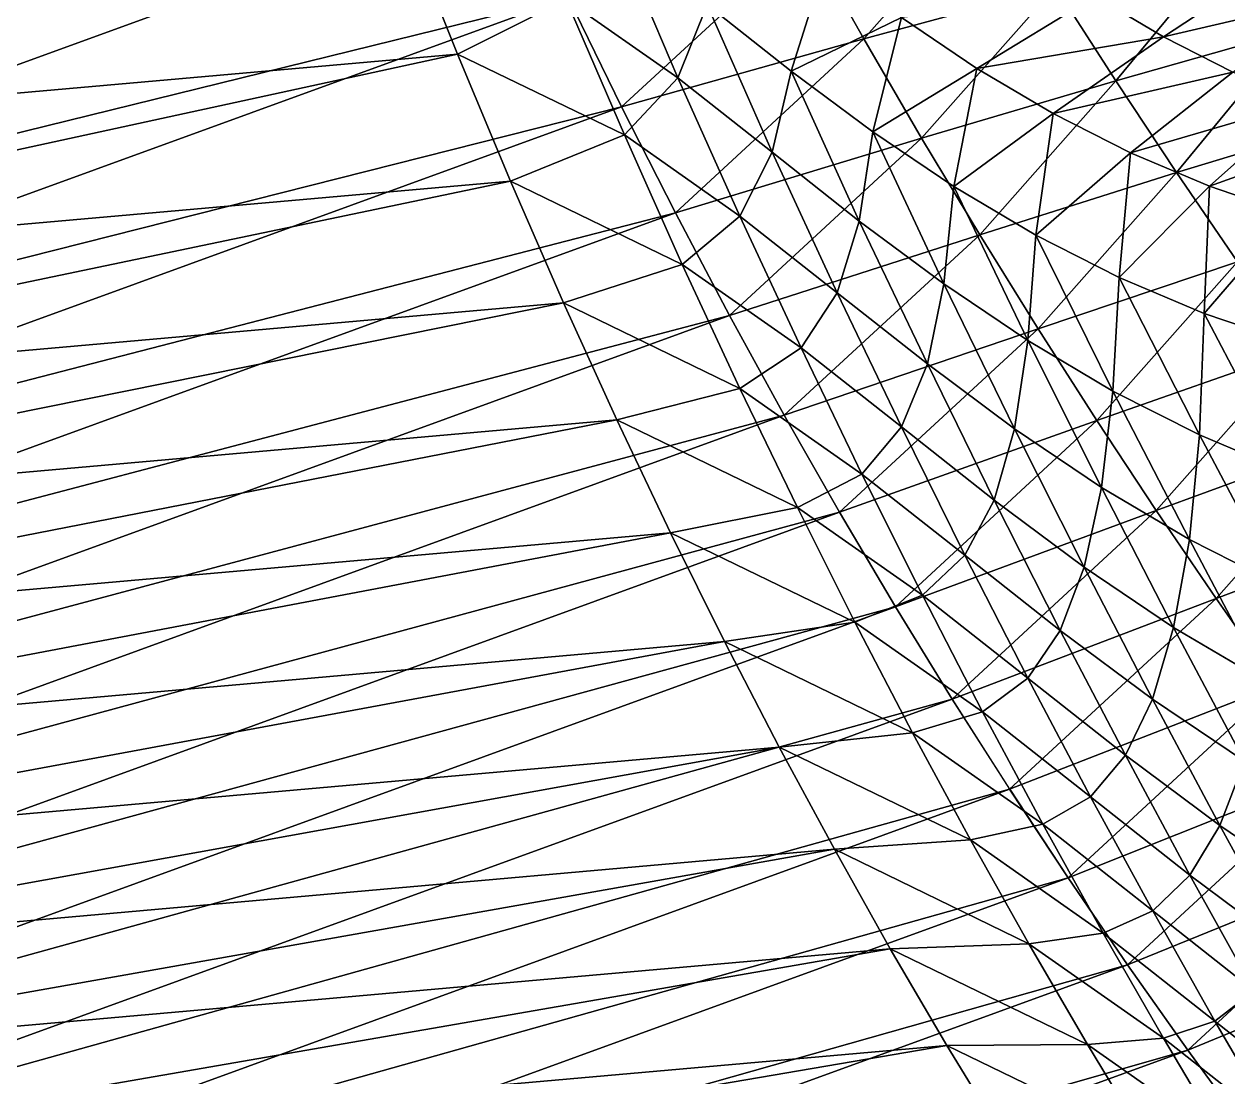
# Model space of a CAD drawing. Extents: x -232 to 179, y -162 to 161.
# Drawn here: x -200.4 to -141.7, y 19.5 to 70.8 of the extents above; entities that cross this region are included whole.
import ezdxf

# ---------------------------------------------------------------- set-up
doc = ezdxf.new("R2010")
doc.units = 0
doc.header["$MEASUREMENT"] = 0

msp = doc.modelspace()

# ---------------------------------------------------------------- linework, layer by layer
for points in [[(-231.13582, 71.49948, -815.3974), (-179.06941, 83.47594000000001, -821.37994), (-230.1854, 64.87366, -803.81683), (-230.18529, 64.87376, -803.8167)], [(-176.48105, 77.69939000000001, -810.8449), (-230.1854, 64.87366, -803.81683), (-179.06941, 83.47594000000001, -821.37994), (-179.0693, 83.476036, -821.3798)], [(-230.1854, 64.87366, -803.81683), (-176.48105, 77.69939000000001, -810.8449), (-229.11238, 58.54564, -792.7611), (-229.11227, 58.54574, -792.7610000000001)], [(-173.88763, 72.14839, -800.7415), (-229.11238, 58.54564, -792.7611), (-176.48105, 77.69939000000001, -810.8449), (-176.48094, 77.699486, -810.8448)], [(-162.29001, 75.10253, -791.2016), (-153.07164, 77.34845, -781.19745), (-159.47473, 70.11423, -781.8382), (-159.47462, 70.11433000000001, -781.8381)], [(-150.12482, 72.65093, -772.13586), (-159.47473, 70.11423, -781.8382), (-153.07164, 77.34845, -781.19745), (-153.07153, 77.34855, -781.1973)], [(-230.1854, 64.87368000000001, -803.8168), (-181.86508, 75.86104, -840.1869), (-231.13582, 71.499504, -815.3974), (-231.13571, 71.4996, -815.3973)], [(-181.86508, 75.86104, -840.1869), (-230.1854, 64.87368000000001, -803.8168), (-179.28217, 69.37971999999999, -829.4276), (-179.28206, 69.37982, -829.4275)], [(-179.28217, 69.37971999999999, -829.4276), (-173.9928, 72.04077, -846.7643400000001), (-181.86508, 75.86104, -840.1869), (-181.86497, 75.86114, -840.1867699999999)], [(-171.5387, 75.2587, -862.7886), (-173.9928, 72.04077, -846.7643400000001), (-168.54178, 68.21309000000001, -852.00366), (-168.54167, 68.21319, -852.00354)], [(-168.54178, 68.21309000000001, -852.00366), (-167.1063, 71.77034, -867.26666), (-171.5387, 75.2587, -862.7886), (-171.53859, 75.2588, -862.78845)], [(-173.88763, 72.14839, -800.7415), (-162.29001, 75.10253, -791.2016), (-171.28336, 66.7992, -791.0256), (-171.28325, 66.7993, -791.02545)], [(-159.47473, 70.11423, -781.8382), (-171.28336, 66.7992, -791.0256), (-162.29001, 75.10253, -791.2016), (-162.2899, 75.10263, -791.2015)], [(-150.12482, 72.65093, -772.13586), (-141.55608, 74.87573, -762.5366), (-147.17625, 68.07621999999999, -763.35956), (-147.17615, 68.07632, -763.3594400000001)], [(-138.51007, 70.520004, -754.00555), (-147.17625, 68.07621999999999, -763.35956), (-141.55608, 74.87573, -762.5366), (-141.55597, 74.87583000000001, -762.5365)], [(-161.32889, 73.90823, -876.704), (-167.1063, 71.77034, -867.26666), (-163.00958, 68.537094, -871.4109), (-163.00948, 68.53719, -871.41077)], [(-163.00958, 68.537094, -871.4109), (-157.63431, 71.15944, -880.3446), (-161.32889, 73.90823, -876.704), (-161.32878, 73.90833, -876.70386)], [(-139.60487, 73.675064, -884.17615), (-148.18742, 72.19405, -882.7451), (-144.85783, 70.22029, -885.7345), (-144.85773, 70.22039000000001, -885.7344)], [(-144.85783, 70.22029, -885.7345), (-136.59146, 72.14514, -886.7331), (-139.60487, 73.675064, -884.17615), (-139.60477, 73.67515999999999, -884.176)], [(-159.47473, 70.11423, -781.8382), (-150.12482, 72.65093, -772.13586), (-156.6534, 65.27494, -772.7891), (-156.65329, 65.27504, -772.789)], [(-147.17625, 68.07621999999999, -763.35956), (-156.6534, 65.27494, -772.7891), (-150.12482, 72.65093, -772.13586), (-150.12471, 72.65103, -772.13574)], [(-229.11238, 58.54564, -792.7611), (-173.88763, 72.14839, -800.7415), (-227.92046, 52.48461500000001, -782.17615), (-227.92035, 52.484715, -782.176)], [(-171.28336, 66.7992, -791.0256), (-227.92046, 52.48461500000001, -782.17615), (-173.88763, 72.14839, -800.7415), (-173.88753, 72.14849, -800.7414)], [(-173.9928, 72.04077, -846.7643400000001), (-179.28217, 69.37971999999999, -829.4276), (-171.14906, 65.432884, -836.2230000000001), (-171.14896, 65.43298, -836.2229)], [(-171.14906, 65.432884, -836.2230000000001), (-168.54178, 68.21309000000001, -852.00366), (-173.9928, 72.04077, -846.7643400000001), (-173.99269, 72.04087, -846.7642)], [(-167.1063, 71.77034, -867.26666), (-168.54178, 68.21309000000001, -852.00366), (-163.94254, 64.593414, -856.6503), (-163.94243, 64.59351, -856.6502)], [(-163.94254, 64.593414, -856.6503), (-163.00958, 68.537094, -871.4109), (-167.1063, 71.77034, -867.26666), (-167.10619, 71.77044000000001, -867.2665400000001)], [(-148.18742, 72.19405, -882.7451), (-157.63431, 71.15944, -880.3446), (-153.95627, 68.68025, -883.8199), (-153.95616, 68.68035, -883.81976)], [(-153.95627, 68.68025, -883.8199), (-144.85783, 70.22029, -885.7345), (-148.18742, 72.19405, -882.7451), (-148.18732, 72.19415, -882.745)], [(-136.59146, 72.14514, -886.7331), (-144.85783, 70.22029, -885.7345), (-141.4711, 68.50085, -888.60815), (-141.471, 68.500946, -888.6080300000001)], [(-157.63431, 71.15944, -880.3446), (-163.00958, 68.537094, -871.4109), (-159.03683, 65.58133000000001, -875.32556), (-159.03673, 65.58143000000001, -875.3254400000001)], [(-159.03683, 65.58133000000001, -875.32556), (-153.95627, 68.68025, -883.8199), (-157.63431, 71.15944, -880.3446), (-157.6342, 71.15954, -880.3445)], [(-147.17625, 68.07621999999999, -763.35956), (-138.51007, 70.520004, -754.00555), (-144.22054, 63.61126700000001, -754.8417400000001), (-144.22043, 63.611366, -754.8416)], [(-135.45914, 66.25357, -745.71014), (-144.22054, 63.61126700000001, -754.8417400000001), (-138.51007, 70.520004, -754.00555), (-138.50996, 70.5201, -754.0054299999999)], [(-171.28336, 66.7992, -791.0256), (-159.47473, 70.11423, -781.8382), (-168.66295, 61.631004, -781.6583), (-168.66284, 61.631104, -781.6582)], [(-156.6534, 65.27494, -772.7891), (-168.66295, 61.631004, -781.6583), (-159.47473, 70.11423, -781.8382), (-159.47462, 70.11433000000001, -781.8381)], [(-144.85783, 70.22029, -885.7345), (-153.95627, 68.68025, -883.8199), (-150.24225, 66.47861, -887.1543), (-150.24214, 66.47870999999999, -887.1542)], [(-150.24225, 66.47861, -887.1543), (-141.4711, 68.50085, -888.60815), (-144.85783, 70.22029, -885.7345), (-144.85773, 70.22039000000001, -885.7344)], [(-229.11238, 58.545662, -792.7611), (-179.28217, 69.37971999999999, -829.4276), (-230.1854, 64.87368000000001, -803.8168), (-230.18529, 64.87378000000001, -803.81665)], [(-179.28217, 69.37971999999999, -829.4276), (-229.11238, 58.545662, -792.7611), (-176.7001, 63.185287, -819.1311599999999), (-176.7, 63.185387, -819.13104)], [(-176.7001, 63.185287, -819.1311599999999), (-171.14906, 65.432884, -836.2230000000001), (-179.28217, 69.37971999999999, -829.4276), (-179.28206, 69.37982, -829.4275)], [(-168.54178, 68.21309000000001, -852.00366), (-171.14906, 65.432884, -836.2230000000001), (-165.51746, 61.478382, -841.6360000000001), (-165.51735, 61.47848, -841.63586)], [(-165.51746, 61.478382, -841.6360000000001), (-163.94254, 64.593414, -856.6503), (-168.54178, 68.21309000000001, -852.00366), (-168.54167, 68.21319, -852.00354)], [(-163.00958, 68.537094, -871.4109), (-163.94254, 64.593414, -856.6503), (-159.69159, 61.23845, -860.95056), (-159.69148, 61.23855, -860.9504400000001)], [(-159.69159, 61.23845, -860.95056), (-159.03683, 65.58133000000001, -875.32556), (-163.00958, 68.537094, -871.4109), (-163.00948, 68.53719, -871.41077)], [(-153.95627, 68.68025, -883.8199), (-159.03683, 65.58133000000001, -875.32556), (-155.08185, 62.915462, -879.0625), (-155.08174, 62.91556, -879.0624)], [(-155.08185, 62.915462, -879.0625), (-150.24225, 66.47861, -887.1543), (-153.95627, 68.68025, -883.8199), (-153.95616, 68.68035, -883.81976)], [(-141.4711, 68.50085, -888.60815), (-150.24225, 66.47861, -887.1543), (-146.46451, 64.56064, -890.35974), (-146.4644, 64.56074, -890.3596)], [(-146.46451, 64.56064, -890.35974), (-138.01549, 67.040115, -891.3701), (-141.4711, 68.50085, -888.60815), (-141.471, 68.500946, -888.6080300000001)], [(-156.6534, 65.27494, -772.7891), (-147.17625, 68.07621999999999, -763.35956), (-153.82065, 60.569378, -764.0244), (-153.82054, 60.569477, -764.0243)], [(-144.22054, 63.61126700000001, -754.8417400000001), (-153.82065, 60.569378, -764.0244), (-147.17625, 68.07621999999999, -763.35956), (-147.17615, 68.07632, -763.3594400000001)], [(-138.01549, 67.040115, -891.3701), (-146.46451, 64.56064, -890.35974), (-142.60992, 62.93125500000001, -893.4406), (-142.60982, 62.931355, -893.4405)], [(-142.60992, 62.93125500000001, -893.4406), (-134.48744, 65.84163000000001, -894.0203), (-138.01549, 67.040115, -891.3701), (-138.01538, 67.040215, -891.37)], [(-227.92046, 52.48461500000001, -782.17615), (-171.28336, 66.7992, -791.0256), (-226.61255, 46.66365, -772.01483), (-226.61244, 46.66375, -772.0147)], [(-168.66295, 61.631004, -781.6583), (-226.61255, 46.66365, -772.01483), (-171.28336, 66.7992, -791.0256), (-171.28325, 66.7993, -791.02545)], [(-150.24225, 66.47861, -887.1543), (-155.08185, 62.915462, -879.0625), (-151.08817, 60.548054, -882.6481), (-151.08806, 60.54815300000001, -882.64795)], [(-151.08817, 60.548054, -882.6481), (-146.46451, 64.56064, -890.35974), (-150.24225, 66.47861, -887.1543), (-150.24214, 66.47870999999999, -887.1542)], [(-144.22054, 63.61126700000001, -754.8417400000001), (-135.45914, 66.25357, -745.71014), (-141.2526, 59.24440799999999, -746.5585), (-141.25249, 59.24450699999999, -746.55835)], [(-134.48744, 65.84163000000001, -894.0203), (-142.60992, 62.93125500000001, -893.4406), (-138.67455, 61.5944, -896.39685), (-138.67444, 61.594498, -896.3967)], [(-171.14906, 65.432884, -836.2230000000001), (-176.7001, 63.185287, -819.1311599999999), (-168.3259, 59.12144499999999, -826.128), (-168.32579, 59.12154399999999, -826.12787)], [(-168.3259, 59.12144499999999, -826.128), (-165.51746, 61.478382, -841.6360000000001), (-171.14906, 65.432884, -836.2230000000001), (-171.14896, 65.43298, -836.2229)], [(-168.66295, 61.631004, -781.6583), (-156.6534, 65.27494, -772.7891), (-166.02164, 56.62548, -772.6058), (-166.02153, 56.62558000000001, -772.60565)], [(-153.82065, 60.569378, -764.0244), (-166.02164, 56.62548, -772.6058), (-156.6534, 65.27494, -772.7891), (-156.65329, 65.27504, -772.789)], [(-159.03683, 65.58133000000001, -875.32556), (-159.69159, 61.23845, -860.95056), (-155.56927, 58.171413, -865.0127), (-155.56917, 58.171513, -865.0126)], [(-155.56927, 58.171413, -865.0127), (-155.08185, 62.915462, -879.0625), (-159.03683, 65.58133000000001, -875.32556), (-159.03673, 65.58143000000001, -875.3254400000001)], [(-163.94254, 64.593414, -856.6503), (-165.51746, 61.478382, -841.6360000000001), (-160.76582, 57.73877299999999, -846.4366), (-160.76572, 57.738873, -846.43646)], [(-160.76582, 57.73877299999999, -846.4366), (-159.69159, 61.23845, -860.95056), (-163.94254, 64.593414, -856.6503), (-163.94243, 64.59351, -856.6502)], [(-146.46451, 64.56064, -890.35974), (-151.08817, 60.548054, -882.6481), (-147.026, 58.485676, -886.09485), (-147.0259, 58.485775, -886.0947)], [(-147.026, 58.485676, -886.09485), (-142.60992, 62.93125500000001, -893.4406), (-146.46451, 64.56064, -890.35974), (-146.4644, 64.56074, -890.3596)], [(-153.82065, 60.569378, -764.0244), (-144.22054, 63.61126700000001, -754.8417400000001), (-150.97163, 55.983852, -755.5173), (-150.97153, 55.98395, -755.51715)], [(-141.2526, 59.24440799999999, -746.5585), (-150.97163, 55.983852, -755.5173), (-144.22054, 63.61126700000001, -754.8417400000001), (-144.22043, 63.611366, -754.8416)], [(-227.92046, 52.48464, -782.17615), (-176.7001, 63.185287, -819.1311599999999), (-229.11238, 58.545662, -792.7611), (-229.11227, 58.54575999999999, -792.7610000000001)], [(-176.7001, 63.185287, -819.1311599999999), (-227.92046, 52.48464, -782.17615), (-174.11255, 57.24781, -809.2484), (-174.11244, 57.24791, -809.2483)], [(-174.11255, 57.24781, -809.2484), (-168.3259, 59.12144499999999, -826.128), (-176.7001, 63.185287, -819.1311599999999), (-176.7, 63.185387, -819.13104)], [(-155.08185, 62.915462, -879.0625), (-155.56927, 58.171413, -865.0127), (-151.46541, 55.40519699999999, -868.89026), (-151.4653, 55.40529599999999, -868.8901400000001)], [(-151.46541, 55.40519699999999, -868.89026), (-151.08817, 60.548054, -882.6481), (-155.08185, 62.915462, -879.0625), (-155.08174, 62.91556, -879.0624)], [(-142.60992, 62.93125500000001, -893.4406), (-147.026, 58.485676, -886.09485), (-142.88118, 56.73361, -889.4077), (-142.88107, 56.733707, -889.4076)], [(-142.88118, 56.73361, -889.4077), (-138.67455, 61.5944, -896.39685), (-142.60992, 62.93125500000001, -893.4406), (-142.60982, 62.931355, -893.4405)], [(-226.61255, 46.66365, -772.01483), (-168.66295, 61.631004, -781.6583), (-225.19089, 41.059196, -762.2357), (-225.19078, 41.059296, -762.2356)], [(-166.02164, 56.62548, -772.6058), (-225.19089, 41.059196, -762.2357), (-168.66295, 61.631004, -781.6583), (-168.66284, 61.631104, -781.6582)], [(-165.51746, 61.478382, -841.6360000000001), (-168.3259, 59.12144499999999, -826.128), (-162.52733, 55.04970600000001, -831.7014), (-162.52722, 55.04980500000001, -831.7013)], [(-162.52733, 55.04970600000001, -831.7014), (-160.76582, 57.73877299999999, -846.4366), (-165.51746, 61.478382, -841.6360000000001), (-165.51735, 61.47848, -841.63586)], [(-159.69159, 61.23845, -860.95056), (-160.76582, 57.73877299999999, -846.4366), (-156.37402, 54.27264399999999, -850.8793), (-156.37392, 54.27274300000001, -850.87915)], [(-156.37402, 54.27264399999999, -850.8793), (-155.56927, 58.171413, -865.0127), (-159.69159, 61.23845, -860.95056), (-159.69148, 61.23855, -860.9504400000001)], [(-138.67455, 61.5944, -896.39685), (-142.88118, 56.73361, -889.4077), (-138.64948, 55.29609, -892.5865), (-138.64937, 55.29619, -892.58636)], [(-166.02164, 56.62548, -772.6058), (-153.82065, 60.569378, -764.0244), (-163.35509, 51.76647, -763.83777), (-163.35498, 51.76657, -763.83765)], [(-150.97163, 55.983852, -755.5173), (-163.35509, 51.76647, -763.83777), (-153.82065, 60.569378, -764.0244), (-153.82054, 60.569477, -764.0243)], [(-151.08817, 60.548054, -882.6481), (-151.46541, 55.40519699999999, -868.89026), (-147.3214, 52.94866, -872.6108), (-147.32129, 52.94876, -872.6106599999999)], [(-147.3214, 52.94866, -872.6108), (-147.026, 58.485676, -886.09485), (-151.08817, 60.548054, -882.6481), (-151.08806, 60.54815300000001, -882.64795)], [(-168.3259, 59.12144499999999, -826.128), (-174.11255, 57.24781, -809.2484), (-165.51532, 53.075752, -816.4315), (-165.51521, 53.07585, -816.4314)], [(-165.51532, 53.075752, -816.4315), (-162.52733, 55.04970600000001, -831.7014), (-168.3259, 59.12144499999999, -826.128), (-168.32579, 59.12154399999999, -826.12787)], [(-150.97163, 55.983852, -755.5173), (-141.2526, 59.24440799999999, -746.5585), (-148.10184, 51.506123, -747.2438400000001), (-148.10173, 51.50622, -747.2437)], [(-138.26785, 54.965187, -738.4884), (-148.10184, 51.506123, -747.2438400000001), (-141.2526, 59.24440799999999, -746.5585), (-141.25249, 59.24450699999999, -746.55835)], [(-155.56927, 58.171413, -865.0127), (-156.37402, 54.27264399999999, -850.8793), (-152.11514, 51.103992, -855.0759), (-152.11504, 51.10409, -855.0758)], [(-152.11514, 51.103992, -855.0759), (-151.46541, 55.40519699999999, -868.89026), (-155.56927, 58.171413, -865.0127), (-155.56917, 58.171513, -865.0126)], [(-147.026, 58.485676, -886.09485), (-147.3214, 52.94866, -872.6108), (-143.1063, 50.808647, -876.1873), (-143.10619, 50.808746, -876.1872)], [(-143.1063, 50.808647, -876.1873), (-142.88118, 56.73361, -889.4077), (-147.026, 58.485676, -886.09485), (-147.0259, 58.485775, -886.0947)], [(-160.76582, 57.73877299999999, -846.4366), (-162.52733, 55.04970600000001, -831.7014), (-157.63483, 51.199238, -836.6443), (-157.63472, 51.199337, -836.64417)], [(-157.63483, 51.199238, -836.6443), (-156.37402, 54.27264399999999, -850.8793), (-160.76582, 57.73877299999999, -846.4366), (-160.76572, 57.738873, -846.43646)], [(-226.61255, 46.663673, -772.01483), (-174.11255, 57.24781, -809.2484), (-227.92046, 52.48464, -782.17615), (-227.92035, 52.484737, -782.176)], [(-174.11255, 57.24781, -809.2484), (-226.61255, 46.663673, -772.01483), (-171.51366, 51.541126, -799.7366), (-171.51355, 51.541225, -799.73645)], [(-171.51366, 51.541126, -799.7366), (-165.51532, 53.075752, -816.4315), (-174.11255, 57.24781, -809.2484), (-174.11244, 57.24791, -809.2483)], [(-225.19089, 41.059196, -762.2357), (-166.02164, 56.62548, -772.6058), (-223.65732, 35.650543, -752.8025), (-223.65721, 35.650642, -752.80237)], [(-163.35509, 51.76647, -763.83777), (-223.65732, 35.650543, -752.8025), (-166.02164, 56.62548, -772.6058), (-166.02153, 56.62558000000001, -772.60565)], [(-142.88118, 56.73361, -889.4077), (-143.1063, 50.808647, -876.1873), (-138.80545, 48.990616, -879.6249), (-138.80534, 48.990715, -879.6247599999999)], [(-138.80545, 48.990616, -879.6249), (-138.64948, 55.29609, -892.5865), (-142.88118, 56.73361, -889.4077), (-142.88107, 56.733707, -889.4076)], [(-163.35509, 51.76647, -763.83777), (-150.97163, 55.983852, -755.5173), (-160.65923, 47.03955, -755.3276400000001), (-160.65912, 47.03965, -755.3275)], [(-148.10184, 51.506123, -747.2438400000001), (-160.65923, 47.03955, -755.3276400000001), (-150.97163, 55.983852, -755.5173), (-150.97153, 55.98395, -755.51715)], [(-151.46541, 55.40519699999999, -868.89026), (-152.11514, 51.103992, -855.0759), (-147.87527, 48.24612, -859.08203), (-147.87517, 48.24622, -859.0819)], [(-147.87527, 48.24612, -859.08203), (-147.3214, 52.94866, -872.6108), (-151.46541, 55.40519699999999, -868.89026), (-151.4653, 55.40529599999999, -868.8901400000001)], [(-162.52733, 55.04970600000001, -831.7014), (-165.51532, 53.075752, -816.4315), (-159.56235, 48.89559000000001, -822.1534), (-159.56224, 48.89569, -822.1532599999999)], [(-159.56235, 48.89559000000001, -822.1534), (-157.63483, 51.199238, -836.6443), (-162.52733, 55.04970600000001, -831.7014), (-162.52722, 55.04980500000001, -831.7013)], [(-148.10184, 51.506123, -747.2438400000001), (-138.26785, 54.965187, -738.4884), (-145.20709, 47.125244, -739.1827400000001), (-145.20699, 47.125343, -739.1826)], [(-135.26198, 50.76409, -730.6122), (-145.20709, 47.125244, -739.1827400000001), (-138.26785, 54.965187, -738.4884), (-138.26775, 54.965286, -738.4883)], [(-156.37402, 54.27264399999999, -850.8793), (-157.63483, 51.199238, -836.6443), (-153.11284, 47.63036, -841.21875), (-153.11273, 47.63046, -841.2186)], [(-153.11284, 47.63036, -841.21875), (-152.11514, 51.103992, -855.0759), (-156.37402, 54.27264399999999, -850.8793), (-156.37392, 54.27274300000001, -850.87915)], [(-165.51532, 53.075752, -816.4315), (-171.51366, 51.541126, -799.7366), (-162.7102, 47.26897, -807.09204), (-162.7101, 47.26907, -807.0919)], [(-162.7102, 47.26897, -807.09204), (-159.56235, 48.89559000000001, -822.1534), (-165.51532, 53.075752, -816.4315), (-165.51521, 53.07585, -816.4314)], [(-147.3214, 52.94866, -872.6108), (-147.87527, 48.24612, -859.08203), (-143.59396, 45.7082, -862.9258), (-143.59386, 45.708298, -862.92566)], [(-143.59396, 45.7082, -862.9258), (-143.1063, 50.808647, -876.1873), (-147.3214, 52.94866, -872.6108), (-147.32129, 52.94876, -872.6106599999999)], [(-223.65732, 35.650543, -752.8025), (-163.35509, 51.76647, -763.83777), (-222.01321, 30.419437, -743.6832), (-222.0131, 30.419537, -743.6831)], [(-160.65923, 47.03955, -755.3276400000001), (-222.01321, 30.419437, -743.6832), (-163.35509, 51.76647, -763.83777), (-163.35498, 51.76657, -763.83765)], [(-225.19089, 41.05922, -762.2357), (-171.51366, 51.541126, -799.7366), (-226.61255, 46.663673, -772.01483), (-226.61244, 46.663773, -772.0147)], [(-171.51366, 51.541126, -799.7366), (-225.19089, 41.05922, -762.2357), (-168.89822, 46.042343, -790.5581), (-168.89812, 46.042442, -790.558)], [(-168.89822, 46.042343, -790.5581), (-162.7102, 47.26897, -807.09204), (-171.51366, 51.541126, -799.7366), (-171.51355, 51.541225, -799.73645)], [(-160.65923, 47.03955, -755.3276400000001), (-148.10184, 51.506123, -747.2438400000001), (-157.93025, 42.431805, -747.05145), (-157.93015, 42.431904, -747.05133)], [(-157.63483, 51.199238, -836.6443), (-159.56235, 48.89559000000001, -822.1534), (-154.53958, 44.94259, -827.2279), (-154.53947, 44.942688, -827.2278)], [(-145.20709, 47.125244, -739.1827400000001), (-157.93025, 42.431805, -747.05145), (-148.10184, 51.506123, -747.2438400000001), (-148.10173, 51.50622, -747.2437)], [(-154.53958, 44.94259, -827.2279), (-153.11284, 47.63036, -841.21875), (-157.63483, 51.199238, -836.6443), (-157.63472, 51.199337, -836.64417)], [(-152.11514, 51.103992, -855.0759), (-153.11284, 47.63036, -841.21875), (-148.72769, 44.367767, -845.5398), (-148.72758, 44.367867, -845.5397)], [(-148.72769, 44.367767, -845.5398), (-147.87527, 48.24612, -859.08203), (-152.11514, 51.103992, -855.0759), (-152.11504, 51.10409, -855.0758)], [(-145.20709, 47.125244, -739.1827400000001), (-135.26198, 50.76409, -730.6122), (-142.28339, 42.831272, -731.31476), (-142.28328, 42.83137, -731.31464)], [(-143.1063, 50.808647, -876.1873), (-143.59396, 45.7082, -862.9258), (-139.2392, 43.497272, -866.62085), (-139.23909, 43.49737, -866.6207)], [(-139.2392, 43.497272, -866.62085), (-138.80545, 48.990616, -879.6249), (-143.1063, 50.808647, -876.1873), (-143.10619, 50.808746, -876.1872)], [(-132.23082, 46.632492, -722.91235), (-142.28339, 42.831272, -731.31476), (-135.26198, 50.76409, -730.6122), (-135.26187, 50.76419, -730.6120599999999)], [(-159.56235, 48.89559000000001, -822.1534), (-162.7102, 47.26897, -807.09204), (-156.6144, 42.98852, -812.9512), (-156.61429, 42.98862, -812.95105)], [(-156.6144, 42.98852, -812.9512), (-154.53958, 44.94259, -827.2279), (-159.56235, 48.89559000000001, -822.1534), (-159.56224, 48.89569, -822.1532599999999)], [(-147.87527, 48.24612, -859.08203), (-148.72769, 44.367767, -845.5398), (-144.36215, 41.425175, -849.6647), (-144.36205, 41.425274, -849.66455)], [(-144.36215, 41.425175, -849.6647), (-143.59396, 45.7082, -862.9258), (-147.87527, 48.24612, -859.08203), (-147.87517, 48.24622, -859.0819)], [(-153.11284, 47.63036, -841.21875), (-154.53958, 44.94259, -827.2279), (-149.89719, 41.27868, -831.92413), (-149.89708, 41.278778, -831.924)], [(-149.89719, 41.27868, -831.92413), (-148.72769, 44.367767, -845.5398), (-153.11284, 47.63036, -841.21875), (-153.11273, 47.63046, -841.2186)], [(-222.01321, 30.419437, -743.6832), (-160.65923, 47.03955, -755.3276400000001), (-220.25955, 25.349625, -734.84937), (-220.25945, 25.349724, -734.84924)], [(-157.93025, 42.431805, -747.05145), (-220.25955, 25.349625, -734.84937), (-160.65923, 47.03955, -755.3276400000001), (-160.65912, 47.03965, -755.3275)], [(-162.7102, 47.26897, -807.09204), (-168.89822, 46.042343, -790.5581), (-159.90402, 41.67763, -798.0729), (-159.90392, 41.67773, -798.07275)], [(-159.90402, 41.67763, -798.0729), (-156.6144, 42.98852, -812.9512), (-162.7102, 47.26897, -807.09204), (-162.7101, 47.26907, -807.0919)], [(-157.93025, 42.431805, -747.05145), (-145.20709, 47.125244, -739.1827400000001), (-155.16461, 37.931717, -738.98785), (-155.1645, 37.931816, -738.9877299999999)], [(-142.28339, 42.831272, -731.31476), (-155.16461, 37.931717, -738.98785), (-145.20709, 47.125244, -739.1827400000001), (-145.20699, 47.125343, -739.1826)], [(-142.28339, 42.831272, -731.31476), (-132.23082, 46.632492, -722.91235), (-139.32703, 38.61519000000001, -723.6224), (-139.32692, 38.615288, -723.62225)], [(-223.65732, 35.650566, -752.8025), (-168.89822, 46.042343, -790.5581), (-225.19089, 41.05922, -762.2357), (-225.19078, 41.05932, -762.2356)], [(-168.89822, 46.042343, -790.5581), (-223.65732, 35.650566, -752.8025), (-166.26154, 40.73134, -781.6799), (-166.26143, 40.731438, -781.67975)], [(-166.26154, 40.73134, -781.6799), (-159.90402, 41.67763, -798.0729), (-168.89822, 46.042343, -790.5581), (-168.89812, 46.042442, -790.558)], [(-143.59396, 45.7082, -862.9258), (-144.36215, 41.425175, -849.6647), (-139.95392, 38.81201, -853.6224), (-139.95381, 38.81211, -853.62225)], [(-139.95392, 38.81201, -853.6224), (-139.2392, 43.497272, -866.62085), (-143.59396, 45.7082, -862.9258), (-143.59386, 45.708298, -862.92566)], [(-154.53958, 44.94259, -827.2279), (-156.6144, 42.98852, -812.9512), (-151.47112, 38.94068, -818.1474599999999), (-151.47101, 38.94078, -818.14734)], [(-151.47112, 38.94068, -818.1474599999999), (-149.89719, 41.27868, -831.92413), (-154.53958, 44.94259, -827.2279), (-154.53947, 44.942688, -827.2278)], [(-148.72769, 44.367767, -845.5398), (-149.89719, 41.27868, -831.92413), (-145.39526, 37.929207, -836.36035), (-145.39516, 37.929306, -836.3602)], [(-145.39526, 37.929207, -836.36035), (-144.36215, 41.425175, -849.6647), (-148.72769, 44.367767, -845.5398), (-148.72758, 44.367867, -845.5397)], [(-156.6144, 42.98852, -812.9512), (-159.90402, 41.67763, -798.0729), (-153.67615, 37.304443, -804.05896), (-153.67604, 37.304543, -804.05884)], [(-153.67615, 37.304443, -804.05896), (-151.47112, 38.94068, -818.1474599999999), (-156.6144, 42.98852, -812.9512), (-156.61429, 42.98862, -812.95105)], [(-220.25955, 25.349625, -734.84937), (-157.93025, 42.431805, -747.05145), (-218.3969, 20.426601, -726.2755), (-218.39679, 20.4267, -726.2754)], [(-155.16461, 37.931717, -738.98785), (-218.3969, 20.426601, -726.2755), (-157.93025, 42.431805, -747.05145), (-157.93015, 42.431904, -747.05133)], [(-155.16461, 37.931717, -738.98785), (-142.28339, 42.831272, -731.31476), (-152.35889, 33.52883, -731.11755), (-152.35878, 33.52893, -731.11743)], [(-139.32703, 38.61519000000001, -723.6224), (-152.35889, 33.52883, -731.11755), (-142.28339, 42.831272, -731.31476), (-142.28328, 42.83137, -731.31464)], [(-159.90402, 41.67763, -798.0729), (-166.26154, 40.73134, -781.6799), (-157.09108, 36.281094, -789.342), (-157.09097, 36.281193, -789.34186)], [(-157.09108, 36.281094, -789.342), (-153.67615, 37.304443, -804.05896), (-159.90402, 41.67763, -798.0729), (-159.90392, 41.67773, -798.07275)], [(-149.89719, 41.27868, -831.92413), (-151.47112, 38.94068, -818.1474599999999), (-146.71733, 35.188866, -822.95636), (-146.71722, 35.188965, -822.9562400000001)], [(-146.71733, 35.188866, -822.95636), (-145.39526, 37.929207, -836.36035), (-149.89719, 41.27868, -831.92413), (-149.89708, 41.278778, -831.924)], [(-144.36215, 41.425175, -849.6647), (-145.39526, 37.929207, -836.36035), (-140.91347, 34.908264, -840.5950300000001), (-140.91336, 34.908363, -840.5949)], [(-140.91347, 34.908264, -840.5950300000001), (-139.95392, 38.81201, -853.6224), (-144.36215, 41.425175, -849.6647), (-144.36205, 41.425274, -849.66455)], [(-222.01321, 30.41946, -743.6832), (-166.26154, 40.73134, -781.6799), (-223.65732, 35.650566, -752.8025), (-223.65721, 35.650665, -752.80237)], [(-166.26154, 40.73134, -781.6799), (-222.01321, 30.41946, -743.6832), (-163.59924, 35.59037, -773.0729), (-163.59914, 35.59047, -773.07275)], [(-163.59924, 35.59037, -773.0729), (-157.09108, 36.281094, -789.342), (-166.26154, 40.73134, -781.6799), (-166.26143, 40.731438, -781.67975)], [(-151.47112, 38.94068, -818.1474599999999), (-153.67615, 37.304443, -804.05896), (-148.42145, 33.1689, -809.36786), (-148.42134, 33.169, -809.36774)], [(-148.42145, 33.1689, -809.36786), (-146.71733, 35.188866, -822.95636), (-151.47112, 38.94068, -818.1474599999999), (-151.47101, 38.94078, -818.14734)], [(-152.35889, 33.52883, -731.11755), (-139.32703, 38.61519000000001, -723.6224), (-149.50981, 29.213688, -723.4231), (-149.5097, 29.213787, -723.423)], [(-136.33427, 34.46875, -716.08984), (-149.50981, 29.213688, -723.4231), (-139.32703, 38.61519000000001, -723.6224), (-139.32692, 38.615288, -723.62225)], [(-218.3969, 20.426601, -726.2755), (-155.16461, 37.931717, -738.98785), (-216.42564, 15.637428, -717.93896), (-216.42554, 15.637528, -717.93884)], [(-152.35889, 33.52883, -731.11755), (-216.42564, 15.637428, -717.93896), (-155.16461, 37.931717, -738.98785), (-155.1645, 37.931816, -738.9877299999999)], [(-145.39526, 37.929207, -836.36035), (-146.71733, 35.188866, -822.95636), (-142.10739, 31.759037, -827.49896), (-142.10728, 31.759136, -827.4988400000001)], [(-142.10739, 31.759037, -827.49896), (-140.91347, 34.908264, -840.5950300000001), (-145.39526, 37.929207, -836.36035), (-145.39516, 37.929306, -836.3602)], [(-153.67615, 37.304443, -804.05896), (-157.09108, 36.281094, -789.342), (-150.74118, 31.822205, -795.4454), (-150.74107, 31.822304, -795.44525)], [(-150.74118, 31.822205, -795.4454), (-148.42145, 33.1689, -809.36786), (-153.67615, 37.304443, -804.05896), (-153.67604, 37.304543, -804.05884)], [(-157.09108, 36.281094, -789.342), (-163.59924, 35.59037, -773.0729), (-154.2661, 31.061176, -780.8709), (-154.26599, 31.061275, -780.8708)], [(-154.2661, 31.061176, -780.8709), (-150.74118, 31.822205, -795.4454), (-157.09108, 36.281094, -789.342), (-157.09097, 36.281193, -789.34186)], [(-220.25955, 25.349655, -734.84937), (-163.59924, 35.59037, -773.0729), (-222.01321, 30.41946, -743.6832), (-222.0131, 30.41956, -743.6831)], [(-163.59924, 35.59037, -773.0729), (-220.25955, 25.349655, -734.84937), (-160.9073, 30.603619, -764.7111), (-160.9072, 30.603718, -764.711)], [(-160.9073, 30.603619, -764.7111), (-154.2661, 31.061176, -780.8709), (-163.59924, 35.59037, -773.0729), (-163.59914, 35.59047, -773.07275)], [(-146.71733, 35.188866, -822.95636), (-148.42145, 33.1689, -809.36786), (-143.56467, 29.3358, -814.2809), (-143.56456, 29.3359, -814.28076)], [(-143.56467, 29.3358, -814.2809), (-142.10739, 31.759037, -827.49896), (-146.71733, 35.188866, -822.95636), (-146.71722, 35.188965, -822.9562400000001)], [(-140.91347, 34.908264, -840.5950300000001), (-142.10739, 31.759037, -827.49896), (-137.5181, 28.665604, -831.83527), (-137.51799, 28.665703, -831.83514)], [(-149.50981, 29.213688, -723.4231), (-136.33427, 34.46875, -716.08984), (-146.6141, 24.977646, -715.8886), (-146.614, 24.977745, -715.8885)], [(-133.3017, 30.384418, -708.7026), (-146.6141, 24.977646, -715.8886), (-136.33427, 34.46875, -716.08984), (-136.33417, 34.46885, -716.0897)], [(-216.42564, 15.637428, -717.93896), (-152.35889, 33.52883, -731.11755), (-214.34564, 10.970428, -709.8193), (-214.34554, 10.970529, -709.81915)], [(-149.50981, 29.213688, -723.4231), (-214.34564, 10.970428, -709.8193), (-152.35889, 33.52883, -731.11755), (-152.35878, 33.52893, -731.11743)], [(-148.42145, 33.1689, -809.36786), (-150.74118, 31.822205, -795.4454), (-145.38348, 27.605621, -800.8583), (-145.38338, 27.60572, -800.85815)], [(-145.38348, 27.605621, -800.8583), (-143.56467, 29.3358, -814.2809), (-148.42145, 33.1689, -809.36786), (-148.42134, 33.169, -809.36774)], [(-150.74118, 31.822205, -795.4454), (-154.2661, 31.061176, -780.8709), (-147.80354, 26.52319, -787.0826), (-147.80344, 26.523289, -787.08246)], [(-147.80354, 26.52319, -787.0826), (-145.38348, 27.605621, -800.8583), (-150.74118, 31.822205, -795.4454), (-150.74107, 31.822304, -795.44525)], [(-142.10739, 31.759037, -827.49896), (-143.56467, 29.3358, -814.2809), (-138.85486, 25.831657, -818.9219400000001), (-138.85475, 25.831757, -818.9218)], [(-138.85486, 25.831657, -818.9219400000001), (-137.5181, 28.665604, -831.83527), (-142.10739, 31.759037, -827.49896), (-142.10728, 31.759136, -827.4988400000001)], [(-218.3969, 20.426632, -726.2755), (-160.9073, 30.603619, -764.7111), (-220.25955, 25.349655, -734.84937), (-220.25945, 25.349754, -734.84924)], [(-160.9073, 30.603619, -764.7111), (-218.3969, 20.426632, -726.2755), (-158.18192, 25.756964, -756.5713), (-158.18181, 25.757063, -756.57117)], [(-154.2661, 31.061176, -780.8709), (-160.9073, 30.603619, -764.7111), (-151.42424, 26.001675, -772.6344), (-151.42413, 26.001774, -772.6343)], [(-158.18192, 25.756964, -756.5713), (-151.42424, 26.001675, -772.6344), (-160.9073, 30.603619, -764.7111), (-160.9072, 30.603718, -764.711)], [(-151.42424, 26.001675, -772.6344), (-147.80354, 26.52319, -787.0826), (-154.2661, 31.061176, -780.8709), (-154.26599, 31.061275, -780.8708)], [(-146.6141, 24.977646, -715.8886), (-133.3017, 30.384418, -708.7026), (-143.66872, 20.812828, -708.49963), (-143.66861, 20.812927, -708.4995)], [(-130.22583, 26.355194, -701.4473), (-143.66872, 20.812828, -708.49963), (-133.3017, 30.384418, -708.7026), (-133.30159, 30.384518, -708.70245)], [(-214.34564, 10.970428, -709.8193), (-149.50981, 29.213688, -723.4231), (-212.15668, 6.415058, -701.8981), (-212.15657, 6.4151583, -701.89795)], [(-146.6141, 24.977646, -715.8886), (-212.15668, 6.415058, -701.8981), (-149.50981, 29.213688, -723.4231), (-149.5097, 29.213787, -723.423)], [(-143.56467, 29.3358, -814.2809), (-145.38348, 27.605621, -800.8583), (-140.43153, 23.69741, -805.8676), (-140.43143, 23.69751, -805.8675)], [(-140.43153, 23.69741, -805.8676), (-138.85486, 25.831657, -818.9219400000001), (-143.56467, 29.3358, -814.2809), (-143.56456, 29.3359, -814.28076)], [(-145.38348, 27.605621, -800.8583), (-147.80354, 26.52319, -787.0826), (-142.35081, 22.231804, -792.5915), (-142.35071, 22.231903, -792.5914)], [(-142.35081, 22.231804, -792.5915), (-140.43153, 23.69741, -805.8676), (-145.38348, 27.605621, -800.8583), (-145.38338, 27.60572, -800.85815)], [(-147.80354, 26.52319, -787.0826), (-151.42424, 26.001675, -772.6344), (-144.8579, 21.390797, -778.9458), (-144.85779, 21.390896, -778.9457)], [(-144.8579, 21.390797, -778.9458), (-142.35081, 22.231804, -792.5915), (-147.80354, 26.52319, -787.0826), (-147.80344, 26.523289, -787.08246)], [(-151.42424, 26.001675, -772.6344), (-158.18192, 25.756964, -756.5713), (-148.561, 21.088127, -764.60974), (-148.5609, 21.088226, -764.6096)], [(-148.561, 21.088127, -764.60974), (-144.8579, 21.390797, -778.9458), (-151.42424, 26.001675, -772.6344), (-151.42413, 26.001774, -772.6343)], [(-143.66872, 20.812828, -708.49963), (-130.22583, 26.355194, -701.4473), (-140.67047, 16.711937, -701.2429), (-140.67036, 16.712036, -701.2428)], [(-216.42564, 15.637459, -717.93896), (-158.18192, 25.756964, -756.5713), (-218.3969, 20.426632, -726.2755), (-218.39679, 20.426731, -726.2754)], [(-158.18192, 25.756964, -756.5713), (-216.42564, 15.637459, -717.93896), (-155.41962, 21.037815, -748.63275), (-155.41951, 21.037914, -748.6326)], [(-155.41962, 21.037815, -748.63275), (-148.561, 21.088127, -764.60974), (-158.18192, 25.756964, -756.5713), (-158.18181, 25.757063, -756.57117)], [(-212.15668, 6.415058, -701.8981), (-146.6141, 24.977646, -715.8886), (-209.85805, 1.9617271, -694.1584), (-209.85794, 1.9618272, -694.1582599999999)], [(-143.66872, 20.812828, -708.49963), (-209.85805, 1.9617271, -694.1584), (-146.6141, 24.977646, -715.8886), (-146.614, 24.977745, -715.8885)], [(-140.43153, 23.69741, -805.8676), (-142.35081, 22.231804, -792.5915), (-137.311, 18.254257, -797.6897), (-137.3109, 18.254356, -797.6896)], [(-142.35081, 22.231804, -792.5915), (-144.8579, 21.390797, -778.9458), (-139.31757, 17.03048, -784.5432), (-139.31746, 17.030579, -784.5431)], [(-139.31757, 17.03048, -784.5432), (-137.311, 18.254257, -797.6897), (-142.35081, 22.231804, -792.5915), (-142.35071, 22.231903, -792.5914)], [(-144.8579, 21.390797, -778.9458), (-148.561, 21.088127, -764.60974), (-141.8992, 16.410225, -771.0129400000001), (-141.8991, 16.410324, -771.0128)], [(-141.8992, 16.410225, -771.0129400000001), (-139.31757, 17.03048, -784.5432), (-144.8579, 21.390797, -778.9458), (-144.85779, 21.390896, -778.9457)], [(-214.34564, 10.970459, -709.8193), (-155.41962, 21.037815, -748.63275), (-216.42564, 15.637459, -717.93896), (-216.42554, 15.637559, -717.93884)], [(-155.41962, 21.037815, -748.63275), (-214.34564, 10.970459, -709.8193), (-152.61691, 16.434792, -740.8767), (-152.6168, 16.43489, -740.8766)], [(-209.85805, 1.9617271, -694.1584), (-143.66872, 20.812828, -708.49963), (-207.44894, -2.3982658, -686.5852), (-207.44884, -2.398166, -686.5851)], [(-140.67047, 16.711937, -701.2429), (-207.44894, -2.3982658, -686.5852), (-143.66872, 20.812828, -708.49963), (-143.66861, 20.812927, -708.4995)], [(-148.561, 21.088127, -764.60974), (-155.41962, 21.037815, -748.63275), (-145.6723, 16.307644, -756.7768599999999), (-145.6722, 16.307743, -756.7767299999999)], [(-152.61691, 16.434792, -740.8767), (-145.6723, 16.307644, -756.7768599999999), (-155.41962, 21.037815, -748.63275), (-155.41951, 21.037914, -748.6326)], [(-145.6723, 16.307644, -756.7768599999999), (-141.8992, 16.410225, -771.0129400000001), (-148.561, 21.088127, -764.60974), (-148.5609, 21.088226, -764.6096)]]:
    msp.add_3dface(points)

doc.saveas('drawing.dxf')
